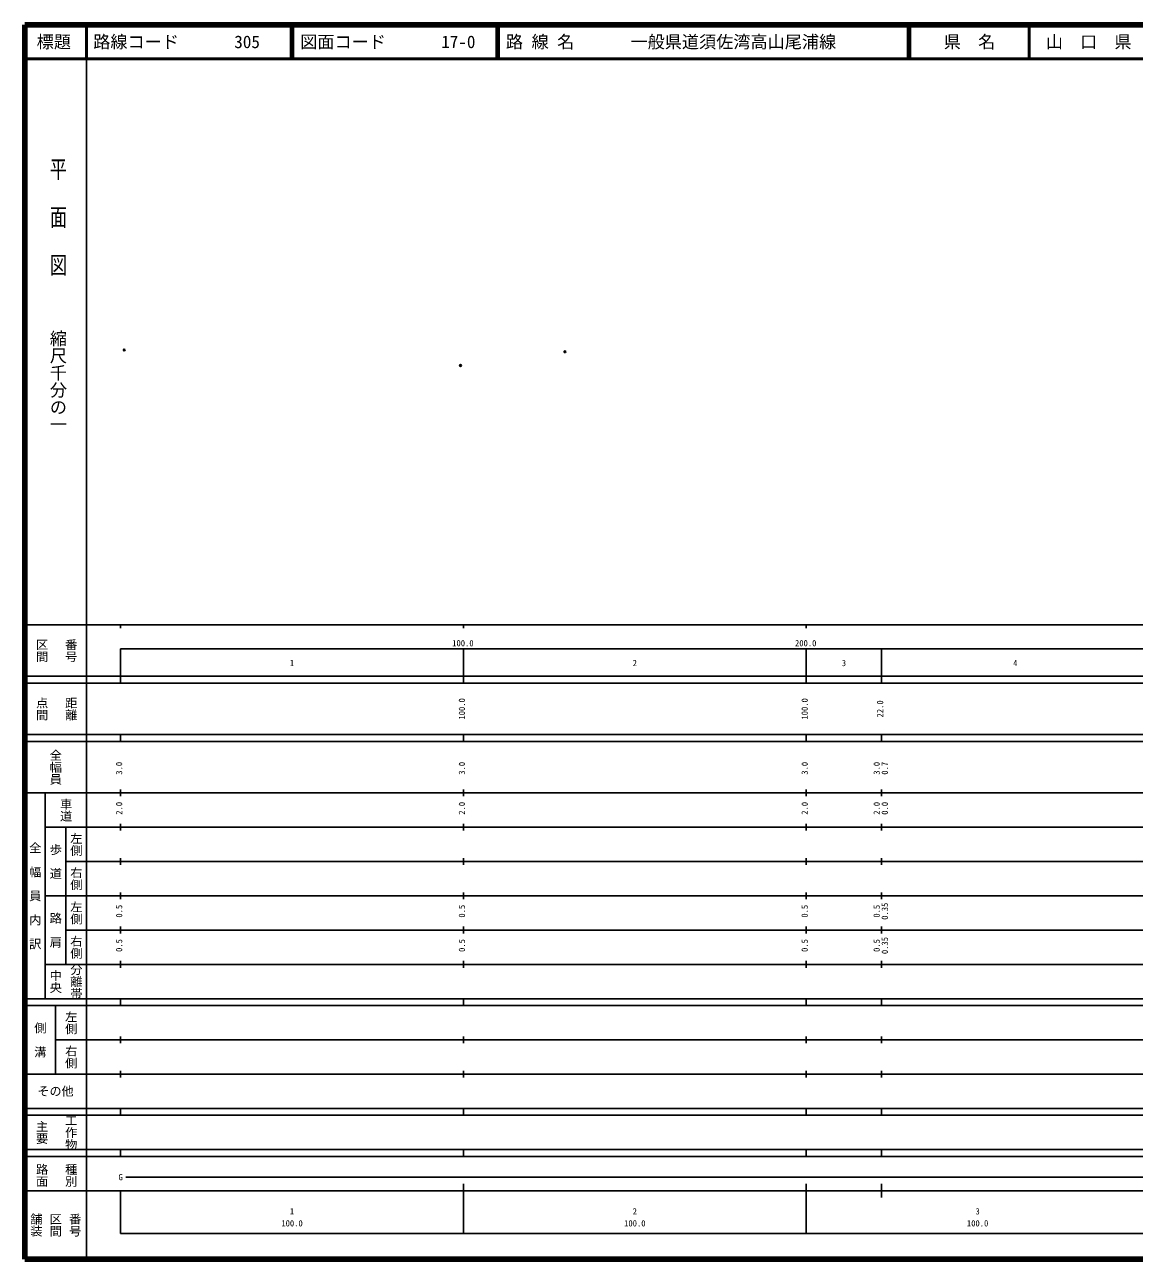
# Model space of a CAD drawing. Units: millimetres on the paper. Extents: x 40 to 680, y 20 to 380.
# Drawn here: x 40 to 363.7, y 20 to 380 of the extents above; entities that cross this region are included whole.
import ezdxf
from ezdxf.enums import TextEntityAlignment as Align

# ---------------------------------------------------------------- set-up
doc = ezdxf.new("R2010")
doc.units = ezdxf.units.MM
doc.header["$PDMODE"] = 32
doc.header["$PDSIZE"] = 0.5
doc.layers.add('M-OTRS', color=6, linetype='Continuous')
doc.layers.add('M-TTL-TXT', color=7, linetype='Continuous')
for name, color, linetype, lineweight in [('M-TTL', 2, 'Continuous', 140), ('M-TTL-BAND', 7, 'Continuous', 25), ('M-TTL-LINE', 7, 'Continuous', 50)]:
    doc.layers.add(name, color=color, linetype=linetype, lineweight=lineweight)
doc.styles.add('@ＭＳ ゴシック', font='')
doc.styles.add('ＭＳ ゴシック', font='')
doc.styles.get('@ＭＳ ゴシック').set_extended_font_data('@MS Gothic')
doc.styles.get('ＭＳ ゴシック').set_extended_font_data('MS Gothic')

msp = doc.modelspace()

# ---------------------------------------------------------------- linework, layer by layer
at = {"layer": 'M-OTRS'}
for p in [(69.046, 285.148), (197.587, 284.623), (167.138, 280.621)]:
    msp.add_point(p, dxfattribs=at)
at = {"layer": 'M-TTL'}
for p, q in [((40, 380), (40, 20)), ((680, 380), (40, 380)), ((40, 20), (680, 20))]:
    msp.add_line(p, q, dxfattribs=at)
at = {"layer": 'M-TTL-BAND'}
for p, q in [((58, 370), (58, 20)), ((40, 205), (579, 205)), ((68, 205), (68, 204)), ((168, 205), (168, 204)), ((268, 205), (268, 204)), ((68, 198), (579, 198)), ((68, 198), (68, 188)), ((168, 188), (168, 198)), ((268, 188), (268, 198)), ((290, 188), (290, 198)), ((40, 190), (579, 190)), ((40, 188), (579, 188)), ((40, 173), (579, 173)), ((68, 171), (68, 173)), ((168, 171), (168, 173)), ((268, 171), (268, 173)), ((290, 171), (290, 173)), ((40, 171), (579, 171)), ((40, 156), (579, 156)), ((46, 96), (46, 156)), ((68, 155), (68, 157)), ((168, 155), (168, 157)), ((268, 155), (268, 157)), ((290, 155), (290, 157)), ((46, 146), (579, 146)), ((52, 146), (52, 106)), ((68, 145), (68, 147)), ((168, 145), (168, 147)), ((268, 145), (268, 147)), ((290, 145), (290, 147)), ((68, 135), (68, 137)), ((168, 135), (168, 137)), ((268, 135), (268, 137)), ((290, 135), (290, 137)), ((52, 136), (579, 136)), ((46, 126), (579, 126)), ((68, 125), (68, 127)), ((168, 125), (168, 127)), ((268, 125), (268, 127)), ((290, 125), (290, 127)), ((52, 116), (579, 116)), ((68, 115), (68, 117)), ((168, 115), (168, 117)), ((268, 115), (268, 117)), ((290, 115), (290, 117)), ((46, 106), (579, 106)), ((68, 105), (68, 107)), ((168, 105), (168, 107)), ((268, 105), (268, 107)), ((290, 105), (290, 107)), ((40, 96), (579, 96)), ((40, 94), (579, 94)), ((49, 94), (49, 74)), ((68, 94), (68, 96)), ((168, 94), (168, 96)), ((268, 94), (268, 96)), ((290, 94), (290, 96)), ((49, 84), (579, 84)), ((68, 83), (68, 85)), ((168, 83), (168, 85)), ((268, 83), (268, 85)), ((290, 83), (290, 85)), ((40, 74), (579, 74)), ((68, 73), (68, 75)), ((168, 73), (168, 75)), ((268, 73), (268, 75)), ((290, 73), (290, 75)), ((40, 64), (579, 64)), ((40, 62), (579, 62)), ((68, 62), (68, 64)), ((168, 62), (168, 64)), ((268, 62), (268, 64)), ((290, 62), (290, 64)), ((40, 52), (579, 52)), ((68, 50), (68, 52)), ((168, 50), (168, 52)), ((268, 50), (268, 52)), ((290, 50), (290, 52)), ((40, 50), (579, 50)), ((69.5, 44), (566.5, 44)), ((40, 40), (579, 40)), ((68, 40), (68, 27.5)), ((168, 27.5), (168, 42)), ((268, 27.5), (268, 42)), ((290, 38), (290, 42)), ((68, 27.5), (579, 27.5))]:
    msp.add_line(p, q, dxfattribs=at)
at = {"layer": 'M-TTL-LINE'}
for p, q in [((58, 380), (58, 370)), ((117.75, 380), (117.75, 370)), ((118.25, 380), (118.25, 370)), ((177.75, 380), (177.75, 370)), ((178.25, 380), (178.25, 370)), ((297.75, 380), (297.75, 370)), ((298.25, 380), (298.25, 370)), ((333, 380), (333, 370)), ((40, 370), (680, 370))]:
    msp.add_line(p, q, dxfattribs=at)

# ---------------------------------------------------------------- texts
at = {"layer": 'M-TTL-BAND', "style": '@ＭＳ ゴシック', "width": 1.4}
msp.add_text('平  面  図', height=3.666, rotation=270, dxfattribs=at).set_placement((49.777, 306.475), align=Align.MIDDLE_RIGHT)
at = {"layer": 'M-TTL-BAND', "style": '@ＭＳ ゴシック'}
msp.add_text('縮尺千分の一', height=3.666, rotation=270, dxfattribs=at).set_placement((49.777, 261.03), align=Align.MIDDLE_RIGHT)
for s, p in [('区間', (45, 197.5)), ('番号', (53.5, 197.5)), ('点間', (45, 180.5)), ('距離', (53.5, 180.5)), ('全幅員', (49, 163.5)), ('車道', (52, 151)), ('左側', (55, 141)), ('全\u3000幅\u3000員\u3000内\u3000訳', (43, 126)), ('歩\u3000道', (49, 136)), ('右側', (55, 131)), ('左側', (55, 121)), ('路\u3000肩', (49, 116)), ('右側', (55, 111)), ('分離帯', (55, 101)), ('中央', (49, 101)), ('左側', (53.5, 89)), ('側\u3000溝', (44.5, 84)), ('右側', (53.5, 79)), ('工作物', (53.5, 57)), ('主要', (45, 57)), ('路面', (45, 44.5)), ('種別', (53.5, 44.5)), ('舗装', (43.333, 30)), ('区間', (49, 30)), ('番号', (54.667, 30))]:
    msp.add_text(s, height=2.566, rotation=270, dxfattribs=at).set_placement(p, align=Align.MIDDLE_CENTER)
at = {"layer": 'M-TTL-BAND', "style": 'ＭＳ ゴシック'}
for s, p in [('100.0', (167.844, 198.195)), ('200.0', (267.844, 198.195)), ('1', (118, 192.405)), ('2', (218, 192.405)), ('3', (279, 192.405)), ('4', (329, 192.405)), ('G', (68, 42.5)), ('1', (118, 32.523)), ('2', (218, 32.523)), ('3', (318, 32.523)), ('100.0', (118, 29.033)), ('100.0', (218, 29.033)), ('100.0', (318, 29.033))]:
    msp.add_text(s, height=1.833, dxfattribs=at).set_placement(p, align=Align.BOTTOM_CENTER)
for s, p in [('100.0', (169, 180.5)), ('100.0', (269, 180.5)), ('22.0', (291, 180.5)), ('3.0', (69, 163.174)), ('3.0', (169, 163.174)), ('3.0', (269, 163.174)), ('3.0', (290, 163.174)), ('0.7', (292.37, 163.174)), ('2.0', (69, 151.5)), ('2.0', (169, 151.5)), ('2.0', (269, 151.5)), ('2.0', (290, 151.5)), ('0.0', (292.37, 151.5)), ('0.5', (69, 121.5)), ('0.5', (169, 121.5)), ('0.5', (269, 121.5)), ('0.5', (290, 121.5)), ('0.35', (292.37, 121.5)), ('0.5', (69, 111.5)), ('0.5', (169, 111.5)), ('0.5', (269, 111.5)), ('0.5', (290, 111.5)), ('0.35', (292.37, 111.5))]:
    msp.add_text(s, height=1.833, rotation=90, dxfattribs=at).set_placement(p, align=Align.BOTTOM_CENTER)
msp.add_text('その他', height=2.566, dxfattribs=at).set_placement((49, 69), align=Align.MIDDLE_CENTER)
at = {"layer": 'M-TTL-TXT', "style": 'ＭＳ ゴシック'}
for s, p in [('標題', (48.5, 375)), ('県\u3000名', (315.625, 375)), ('山\u3000口\u3000県', (350.375, 375))]:
    msp.add_text(s, height=3.666, dxfattribs=at).set_placement(p, align=Align.MIDDLE_CENTER)
for s, p in [('路線コード', (60, 375)), ('305', (101.142, 375)), ('図面コード', (120.38, 375)), ('17-0', (161.521, 375)), ('路 線 名', (180.38, 375)), ('一般県道須佐湾高山尾浦線', (216.734, 375))]:
    msp.add_text(s, height=3.666, dxfattribs=at).set_placement(p, align=Align.MIDDLE_LEFT)

doc.saveas('drawing.dxf')
